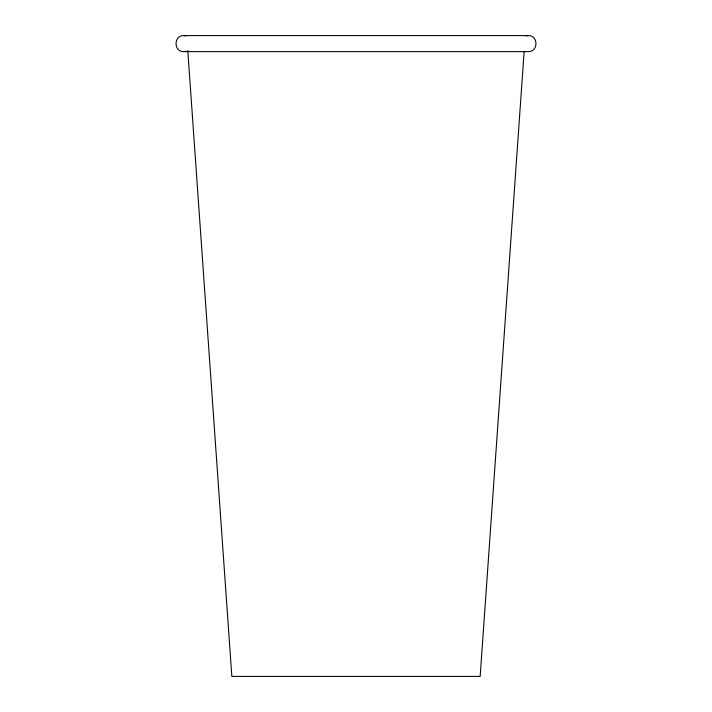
<?xml version="1.0" encoding="UTF-8"?>
<svg xmlns="http://www.w3.org/2000/svg" width="712" height="712" viewBox="0 0 712 712"><rect width="100%" height="100%" fill="white"/><g stroke="black" fill="none" stroke-linecap="round" stroke-linejoin="round"><path stroke-width="1.07" d="M524.13 51.656L480.155 676.4L231.845 676.4L187.79 50.543M183.785 35.6C173.497 35.208 173.497 52.012 183.785 51.62L528.215 51.62C538.503 52.012 538.503 35.208 528.215 35.6L183.785 35.6L185.859 35.876M183.785 51.62L185.859 51.344M526.141 35.876L528.215 35.6"/></g></svg>
